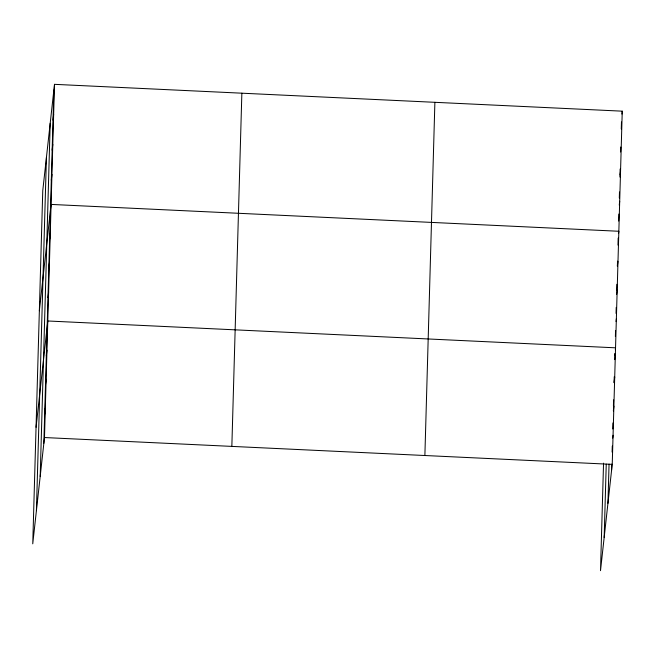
<?xml version="1.0" encoding="UTF-8"?>
<svg xmlns="http://www.w3.org/2000/svg" width="655" height="655" viewBox="0 0 655 655"><rect width="100%" height="100%" fill="white"/><g stroke="black" fill="none" stroke-linecap="round" stroke-linejoin="round"><path stroke-width="0.98" d="M36.41 510.663L46.423 157.462M40.184 476.496L50.198 123.296M43.844 443.337L53.857 90.136M54.496 84.339L42.763 190.63L32.75 543.83L44.483 437.54L54.496 84.339L622.25 111.17L612.237 464.37L600.504 570.661L603.55 463.142M231.845 446.399L241.859 93.198M424.882 455.52L434.887 102.319M604.164 537.501L606.243 464.149M607.938 503.335L609.052 464.141M611.598 470.167L611.77 464.141M612.114 452.081L612.286 446.055M612.769 428.976L612.941 422.942M613.424 405.863L613.596 399.837M614.251 376.723L614.079 382.749L614.717 376.952M614.734 359.644L614.906 353.61L614.685 355.559M615.389 336.531L615.561 330.505M616.044 313.418L616.216 307.392M616.699 290.312L616.871 284.278M617.526 261.173L617.378 266.192L617.911 261.361M617.976 245.093L618.181 238.06M618.664 221.046L618.86 214.038M619.311 198.023L619.483 192.021M619.966 175.008L620.138 169.006M620.621 151.993L620.76 146.99M621.267 128.978L621.472 121.969M53.006 120.16L53.644 114.363M52.154 150.175L52.793 144.387M51.303 180.199L51.941 174.41M39.357 310.716L51.09 204.425L618.844 231.264L618.631 233.188M49.624 239.362L50.263 233.565M48.797 268.501L49.436 262.704M47.971 297.64L48.617 291.843M36.058 427.273L47.79 320.983L615.544 347.821L615.332 349.745M46.325 355.919L46.963 350.122M45.498 385.058L46.137 379.261M44.671 414.197L45.31 408.401M621.931 114.068L622.25 111.17M619.908 177.014L620.547 171.217M619.27 205.105L619.695 201.241M616.658 294.365L617.19 289.543M616.052 321.572L616.371 318.682M613.358 410.922L613.891 406.092M612.744 438.13L613.064 435.231M44.483 437.54L612.237 464.37"/></g></svg>
